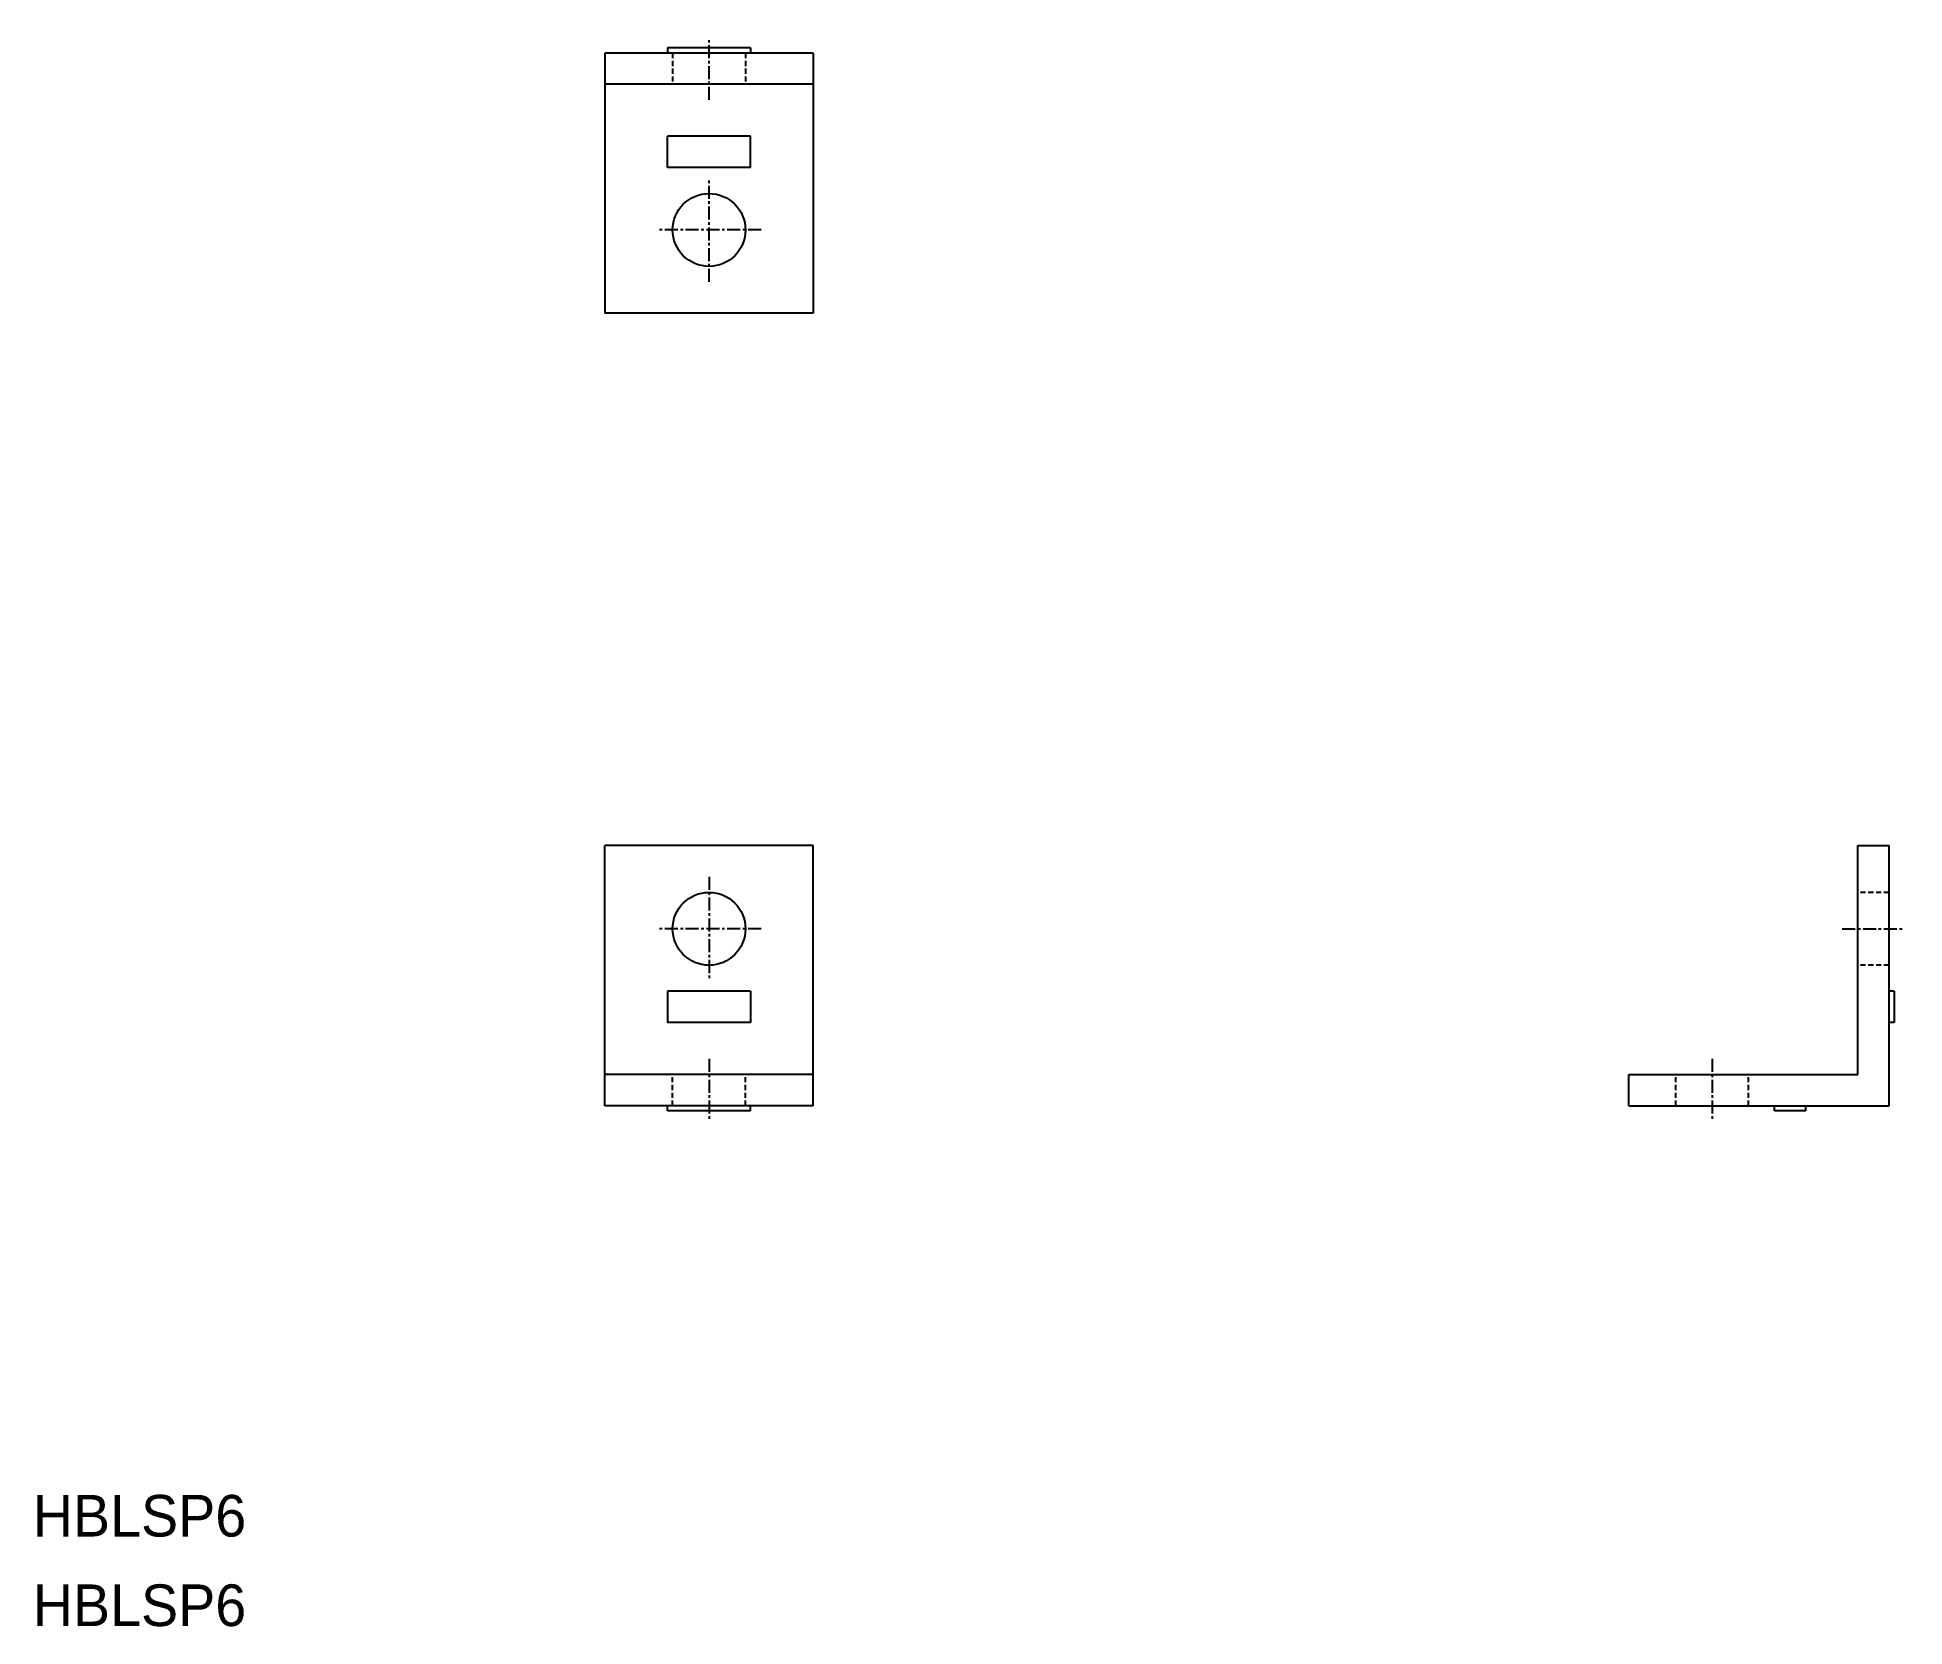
# Model space of a CAD drawing. Extents: x 0 to 180, y 0 to 153.
import ezdxf

# ---------------------------------------------------------------- set-up
doc = ezdxf.new("R2010")
doc.units = 0
doc.linetypes.add('CENTER', pattern=[2, 1.25, -0.25, 0.25, -0.25])
doc.linetypes.add('DASHED', pattern=[0.75, 0.5, -0.25])
doc.layers.get('0').update_dxf_attribs({"linetype": 'CONTINUOUS'})
doc.layers.add('CENTER', color=1, linetype='CENTER')

msp = doc.modelspace()

# ---------------------------------------------------------------- linework, layer by layer
at = {"color": 7, "linetype": 'CONTINUOUS'}
for p, q in [((75, 151.15), (55, 151.15)), ((55, 151.15), (55, 126.15)), ((69, 151.65), (61, 151.65)), ((61, 151.65), (61, 151.15)), ((69, 151.65), (69, 151.15)), ((75, 151.15), (75, 126.15)), ((75, 148.15), (55, 148.15)), ((69, 143.15), (61, 143.15)), ((61, 140.15), (61, 143.15)), ((69, 140.15), (69, 143.15)), ((69, 140.15), (61, 140.15)), ((75, 126.15), (55, 126.15)), ((75, 75), (55, 75)), ((55, 50), (55, 75)), ((75, 50), (75, 75)), ((175.42, 53), (175.42, 75)), ((175.42, 75), (178.42, 75)), ((178.42, 50), (178.42, 75)), ((69, 61), (61, 61)), ((61, 61), (61, 58)), ((69, 61), (69, 58)), ((178.92, 61), (178.42, 61)), ((178.92, 61), (178.92, 58)), ((69, 58), (61, 58)), ((178.92, 58), (178.42, 58)), ((75, 53), (55, 53)), ((153.42, 53), (175.42, 53)), ((153.42, 50), (153.42, 53)), ((75, 50), (55, 50)), ((61, 49.5), (61, 50)), ((69, 49.5), (61, 49.5)), ((69, 49.5), (69, 50)), ((153.42, 50), (178.42, 50)), ((167.42, 49.5), (167.42, 50)), ((170.42, 49.5), (167.42, 49.5)), ((170.42, 49.5), (170.42, 50))]:
    msp.add_line(p, q, dxfattribs=at)
at = {"color": 3, "linetype": 'DASHED'}
for p, q in [((61.5, 151.15), (61.5, 148.15)), ((68.5, 151.15), (68.5, 148.15)), ((178.42, 70.5), (175.42, 70.5)), ((178.42, 63.5), (175.42, 63.5)), ((61.5, 50), (61.5, 53)), ((68.5, 50), (68.5, 53)), ((157.92, 50), (157.92, 53)), ((164.92, 50), (164.92, 53))]:
    msp.add_line(p, q, dxfattribs=at)
at = {"color": 7, "linetype": 'CONTINUOUS'}
for centre in [(65, 134.15), (65, 67)]:
    msp.add_circle(centre, 3.5, dxfattribs=at)
at = {"layer": 'CENTER', "color": 1, "linetype": 'CENTER'}
for p, q in [((65, 146.65), (65, 152.65)), ((65, 129.15), (65, 139.15)), ((70, 134.15), (60, 134.15)), ((65, 72), (65, 62)), ((70, 67), (60, 67)), ((173.92, 67), (179.92, 67)), ((65, 54.5), (65, 48.5)), ((161.42, 54.5), (161.42, 48.5))]:
    msp.add_line(p, q, dxfattribs=at)

# ---------------------------------------------------------------- texts
at = {"color": 7, "linetype": 'CONTINUOUS'}
for p in [(0, 8.6), (0, 0)]:
    msp.add_text('HBLSP6', height=4, dxfattribs=at).set_placement(p)

doc.saveas('drawing.dxf')
